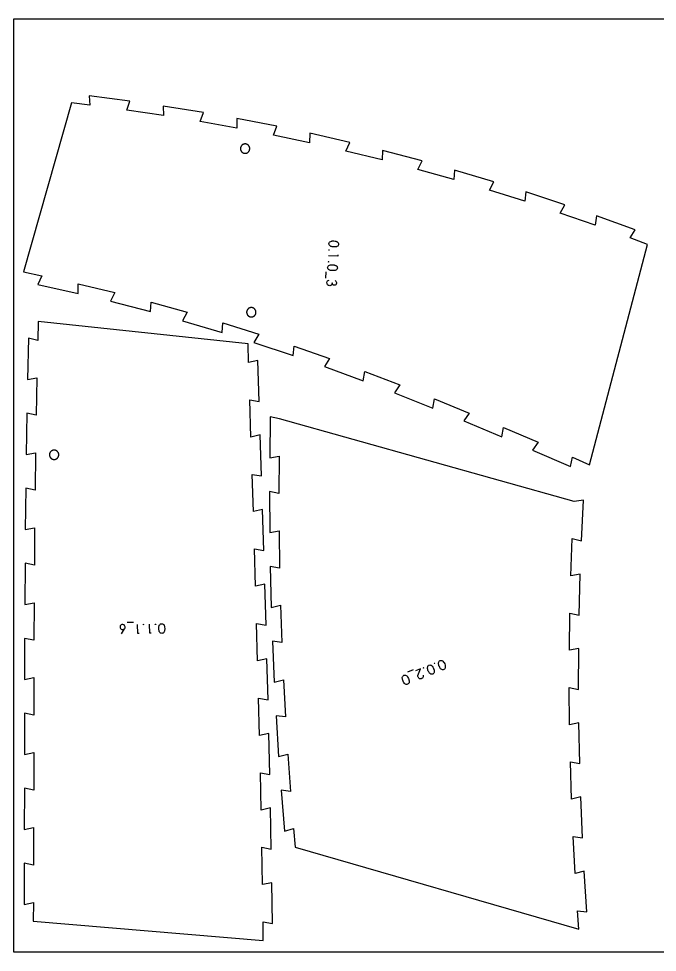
# Model space of a CAD drawing. Header units: millimetres. Extents: x 0 to 7990, y -6000 to -5000.
# Drawn here: x 4905 to 5590, y -6000 to -5000 of the extents above; entities that cross this region are included whole.
import ezdxf

# ---------------------------------------------------------------- set-up
doc = ezdxf.new("R2010")
doc.units = ezdxf.units.MM
doc.header["$MEASUREMENT"] = 0
for name, color, linetype, true_color in [('Default', 18, 'Continuous', 0x000000), ('nest$l_engrave_text', 5, 'Continuous', 0x0000ff), ('nest$l_inner_cut', 3, 'Continuous', 0x00ff00), ('nest$l_outer_cut', 1, 'Continuous', 0xff0000)]:
    doc.layers.add(name, color=color, linetype=linetype, true_color=true_color)

msp = doc.modelspace()

# ---------------------------------------------------------------- linework, layer by layer
at = {"layer": 'Default'}
msp.add_lwpolyline([(4900, -6000), (4900, -5000), (5600, -5000), (5600, -6000)], close=True, dxfattribs=at)
at = {"layer": 'nest$l_engrave_text'}
for points in [[(5238.2, -5239.5), (5238.7, -5238.9), (5239.5, -5238.5), (5240.5, -5238.2), (5240.6, -5238.2), (5240.8, -5238.2), (5241.1, -5238.1), (5241.6, -5238.1), (5242.8, -5238.1), (5244.1, -5238.2), (5244.5, -5238.3), (5244.9, -5238.4), (5245.2, -5238.4), (5245.3, -5238.5), (5245.9, -5238.7), (5246.4, -5239), (5246.8, -5239.3), (5247.1, -5239.5), (5247.6, -5240.1), (5247.8, -5240.8), (5247.9, -5241.5), (5247.8, -5242.3), (5247.5, -5243), (5247, -5243.5), (5246.2, -5243.9), (5245.6, -5244.2), (5244.7, -5244.4), (5244, -5244.4), (5242.9, -5244.4), (5241.9, -5244.4), (5241.1, -5244.3), (5240.3, -5244.1), (5239.7, -5243.9), (5239.1, -5243.6), (5238.5, -5243.1), (5238.1, -5242.6), (5237.8, -5242.2), (5237.6, -5241.6), (5237.6, -5241), (5237.7, -5240.2)], [(5238, -5247.7), (5237.9, -5247.9), (5237.7, -5247.9), (5237.6, -5247.9), (5237.5, -5247.7), (5237.6, -5247.5), (5237.8, -5247.5), (5237.9, -5247.5)], [(5236.8, -5265), (5237.4, -5264.4), (5238.2, -5264), (5239.2, -5263.7), (5239.3, -5263.7), (5239.5, -5263.7), (5239.8, -5263.6), (5240.2, -5263.6), (5241.5, -5263.6), (5242.7, -5263.7), (5243.2, -5263.8), (5243.6, -5263.9), (5243.8, -5263.9), (5243.9, -5264), (5244.5, -5264.2), (5245.1, -5264.4), (5245.5, -5264.7), (5245.8, -5264.9), (5246.3, -5265.6), (5246.5, -5266.3), (5246.6, -5267), (5246.5, -5267.8), (5246.1, -5268.5), (5245.7, -5269), (5244.9, -5269.4), (5244.3, -5269.7), (5243.4, -5269.9), (5242.6, -5269.9), (5241.6, -5269.9), (5240.6, -5269.9), (5239.8, -5269.8), (5239, -5269.6), (5238.4, -5269.4), (5237.8, -5269.1), (5237.2, -5268.6), (5236.8, -5268.1), (5236.5, -5267.7), (5236.3, -5267.1), (5236.2, -5266.5), (5236.4, -5265.7)], [(5237.3, -5260.5), (5237.2, -5260.6), (5237.1, -5260.7), (5236.9, -5260.6), (5236.8, -5260.4), (5236.9, -5260.3), (5237.1, -5260.2), (5237.3, -5260.3)], [(5038.9, -5649.1), (5038.7, -5649), (5038.7, -5648.9), (5038.7, -5648.7), (5038.9, -5648.6), (5039.1, -5648.7), (5039.1, -5648.9), (5039.1, -5649)], [(5051.7, -5648.9), (5051.5, -5648.8), (5051.5, -5648.7), (5051.5, -5648.5), (5051.7, -5648.4), (5051.8, -5648.5), (5051.9, -5648.6), (5051.9, -5648.8)], [(5059.9, -5648.5), (5060.5, -5649), (5061, -5649.8), (5061.4, -5650.7), (5061.4, -5650.8), (5061.4, -5651), (5061.5, -5651.4), (5061.5, -5651.8), (5061.6, -5653), (5061.6, -5654.3), (5061.5, -5654.8), (5061.5, -5655.1), (5061.4, -5655.4), (5061.4, -5655.5), (5061.3, -5656.1), (5061, -5656.7), (5060.7, -5657.1), (5060.5, -5657.4), (5059.9, -5658), (5059.3, -5658.2), (5058.6, -5658.4), (5057.8, -5658.3), (5057, -5658), (5056.5, -5657.6), (5056, -5656.9), (5055.7, -5656.3), (5055.5, -5655.4), (5055.4, -5654.6), (5055.3, -5653.6), (5055.3, -5652.6), (5055.3, -5651.8), (5055.4, -5650.9), (5055.6, -5650.4), (5055.8, -5649.7), (5056.3, -5649.1), (5056.7, -5648.6), (5057.2, -5648.3), (5057.8, -5648.1), (5058.4, -5648), (5059.1, -5648.1)], [(5358.4, -5687.5), (5359.1, -5687.7), (5359.8, -5688.3), (5360.5, -5689.1), (5360.6, -5689.1), (5360.7, -5689.3), (5360.8, -5689.6), (5361, -5690), (5361.6, -5691.1), (5362, -5692.3), (5362.1, -5692.8), (5362.2, -5693.1), (5362.3, -5693.4), (5362.3, -5693.5), (5362.3, -5694.7), (5362.2, -5695.2), (5362.1, -5695.6), (5361.8, -5696.3), (5361.3, -5696.8), (5360.7, -5697.2), (5359.9, -5697.4), (5359.1, -5697.4), (5358.5, -5697.2), (5357.7, -5696.7), (5357.2, -5696.2), (5356.7, -5695.5), (5356.3, -5694.8), (5355.9, -5693.9), (5355.5, -5693), (5355.3, -5692.2), (5355.1, -5691.4), (5355, -5690.8), (5355, -5690.1), (5355.2, -5689.3), (5355.4, -5688.7), (5355.8, -5688.3), (5356.2, -5687.9), (5356.7, -5687.6), (5357.5, -5687.4)], [(5339, -5695.6), (5338.8, -5695.6), (5338.7, -5695.4), (5338.7, -5695.3), (5338.8, -5695.1), (5339, -5695.1), (5339.1, -5695.3), (5339.1, -5695.4)], [(5346.5, -5692.3), (5347.2, -5692.5), (5348, -5693.1), (5348.4, -5693.4), (5348.7, -5693.8), (5348.7, -5693.9), (5348.8, -5694.1), (5349, -5694.4), (5349.2, -5694.8), (5349.7, -5695.9), (5350.1, -5697.1), (5350.3, -5697.5), (5350.4, -5697.9), (5350.4, -5698.1), (5350.4, -5698.3), (5350.5, -5699.5), (5350.4, -5700), (5350.3, -5700.3), (5349.9, -5701.1), (5349.4, -5701.6), (5348.8, -5702), (5348, -5702.2), (5347.2, -5702.2), (5346.6, -5701.9), (5345.9, -5701.5), (5345.4, -5701), (5344.9, -5700.3), (5344.5, -5699.6), (5344, -5698.7), (5343.7, -5697.8), (5343.4, -5697), (5343.2, -5696.1), (5343.1, -5695.6), (5343.2, -5694.8), (5343.4, -5694.1), (5343.6, -5693.5), (5343.9, -5693.1), (5344.4, -5692.6), (5344.9, -5692.4), (5345.7, -5692.2)], [(5350.8, -5690.8), (5350.6, -5690.8), (5350.5, -5690.7), (5350.5, -5690.5), (5350.6, -5690.4), (5350.8, -5690.4), (5350.9, -5690.5), (5350.9, -5690.7)], [(5319.6, -5703.1), (5320.3, -5703.4), (5321, -5703.9), (5321.7, -5704.7), (5321.8, -5704.8), (5321.9, -5705), (5322.1, -5705.3), (5322.3, -5705.6), (5322.8, -5706.8), (5323.2, -5707.9), (5323.3, -5708.4), (5323.4, -5708.8), (5323.5, -5709), (5323.5, -5709.2), (5323.6, -5709.8), (5323.5, -5710.4), (5323.4, -5710.9), (5323.4, -5711.2), (5323, -5712), (5322.5, -5712.5), (5321.9, -5712.8), (5321.1, -5713.1), (5320.3, -5713), (5319.7, -5712.8), (5318.9, -5712.4), (5318.5, -5711.9), (5317.9, -5711.1), (5317.6, -5710.5), (5317.1, -5709.6), (5316.7, -5708.6), (5316.5, -5707.8), (5316.3, -5707), (5316.2, -5706.4), (5316.2, -5705.7), (5316.4, -5705), (5316.7, -5704.4), (5317, -5704), (5317.4, -5703.5), (5318, -5703.2), (5318.7, -5703.1)]]:
    msp.add_lwpolyline(points, close=True, dxfattribs=at)
for points in [[(5247, -5253.1), (5247, -5254.5), (5237.2, -5254)], [(5234.3, -5271.1), (5233.9, -5277.9)], [(5244.1, -5280.6), (5244.8, -5281.2), (5245.3, -5281.7), (5245.6, -5282.4), (5245.7, -5283.3), (5245.5, -5284.2), (5245, -5284.9), (5244.3, -5285.4), (5243.4, -5285.6), (5242.5, -5285.3), (5241.8, -5284.7), (5241.4, -5283.9), (5241.2, -5282.9), (5240.8, -5284.3), (5240.2, -5285.3), (5239.4, -5285.8), (5238.5, -5286), (5237.7, -5285.9), (5237.1, -5285.7), (5236.6, -5285.3), (5236.1, -5284.9), (5235.6, -5283.7), (5235.5, -5282.3), (5235.7, -5281.5), (5236.2, -5280.8), (5236.9, -5280.3), (5237.8, -5279.9)], [(5015.2, -5659), (5018.6, -5653.5), (5018.9, -5653), (5019.1, -5652.5), (5019.2, -5652), (5019.2, -5651.2), (5019, -5650.5), (5018.6, -5649.9), (5018.1, -5649.4), (5017.4, -5649.1), (5016.6, -5648.9), (5015.8, -5649), (5015.1, -5649.2), (5014.4, -5649.7), (5013.9, -5650.4), (5013.7, -5651), (5013.7, -5651.8), (5013.8, -5652.6), (5014.2, -5653.3), (5014.8, -5653.8), (5015.5, -5654.2), (5016.2, -5654.3), (5017.1, -5654.2), (5017.5, -5654.1), (5018, -5653.9), (5018.4, -5653.5), (5018.8, -5653.1)], [(5028.1, -5646.8), (5021.3, -5646.9)], [(5034.2, -5658.5), (5032.8, -5658.5), (5032.6, -5648.7)], [(5047, -5658.3), (5045.6, -5658.3), (5045.4, -5648.5)], [(5328, -5697.3), (5321.7, -5699.9)], [(5338.6, -5703.2), (5338.6, -5703.7), (5338.7, -5704.4), (5338.5, -5704.9), (5338.3, -5705.5), (5337.8, -5706.2), (5336.9, -5706.8), (5336.4, -5707), (5335.9, -5707), (5335.3, -5707), (5334.7, -5706.9), (5333.8, -5706.2), (5333.4, -5705.8), (5333.2, -5705.4), (5332.9, -5704.4), (5332.9, -5704.1), (5332.9, -5704), (5333, -5703.5), (5335.6, -5696.4), (5330.2, -5698.6)]]:
    msp.add_lwpolyline(points, dxfattribs=at)
at = {"layer": 'nest$l_inner_cut'}
for points in [[(5147.5, -5144.2), (5147.7, -5144.2), (5147.8, -5144.2), (5148, -5144.2), (5148.2, -5144.2), (5148.4, -5144.1), (5148.5, -5144.1), (5148.7, -5144.1), (5148.9, -5144.1), (5149, -5144), (5149.2, -5144), (5149.4, -5143.9), (5149.5, -5143.9), (5149.7, -5143.8), (5149.9, -5143.7), (5150, -5143.6), (5150.2, -5143.6), (5150.3, -5143.5), (5150.5, -5143.4), (5150.6, -5143.3), (5150.8, -5143.2), (5150.9, -5143.1), (5151, -5143), (5151.2, -5142.9), (5151.3, -5142.7), (5151.4, -5142.6), (5151.5, -5142.5), (5151.6, -5142.4), (5151.7, -5142.2), (5151.8, -5142.1), (5151.9, -5141.9), (5152, -5141.8), (5152.1, -5141.6), (5152.2, -5141.5), (5152.3, -5141.3), (5152.3, -5141.2), (5152.4, -5141), (5152.5, -5140.8), (5152.5, -5140.7), (5152.6, -5140.5), (5152.6, -5140.3), (5152.7, -5140.2), (5152.7, -5140), (5152.7, -5139.8), (5152.7, -5139.7), (5152.8, -5139.5), (5152.8, -5139.3), (5152.8, -5139.1), (5152.8, -5139), (5152.7, -5138.8), (5152.7, -5138.6), (5152.7, -5138.5), (5152.7, -5138.3), (5152.6, -5138.1), (5152.6, -5137.9), (5152.6, -5137.8), (5152.5, -5137.6), (5152.4, -5137.4), (5152.4, -5137.3), (5152.3, -5137.1), (5152.2, -5137), (5152.2, -5136.8), (5152.1, -5136.7), (5152, -5136.5), (5151.9, -5136.4), (5151.8, -5136.2), (5151.7, -5136.1), (5151.6, -5136), (5151.5, -5135.8), (5151.3, -5135.7), (5151.2, -5135.6), (5151.1, -5135.5), (5151, -5135.3), (5150.8, -5135.2), (5150.7, -5135.1), (5150.5, -5135), (5150.4, -5134.9), (5150.2, -5134.8), (5150.1, -5134.8), (5149.9, -5134.7), (5149.8, -5134.6), (5149.6, -5134.5), (5149.5, -5134.5), (5149.3, -5134.4), (5149.1, -5134.4), (5149, -5134.3), (5148.8, -5134.3), (5148.6, -5134.3), (5148.5, -5134.2), (5148.3, -5134.2), (5148.1, -5134.2), (5147.9, -5134.2), (5147.8, -5134.2), (5147.6, -5134.2), (5147.4, -5134.2), (5147.2, -5134.2), (5147.1, -5134.2), (5146.9, -5134.3), (5146.7, -5134.3), (5146.6, -5134.3), (5146.4, -5134.4), (5146.2, -5134.4), (5146.1, -5134.5), (5145.9, -5134.5), (5145.7, -5134.6), (5145.6, -5134.7), (5145.4, -5134.8), (5145.3, -5134.8), (5145.1, -5134.9), (5145, -5135), (5144.8, -5135.1), (5144.7, -5135.2), (5144.6, -5135.3), (5144.4, -5135.5), (5144.3, -5135.6), (5144.2, -5135.7), (5144.1, -5135.8), (5143.9, -5136), (5143.8, -5136.1), (5143.7, -5136.2), (5143.6, -5136.4), (5143.5, -5136.5), (5143.4, -5136.7), (5143.4, -5136.8), (5143.3, -5137), (5143.2, -5137.1), (5143.1, -5137.3), (5143.1, -5137.4), (5143, -5137.6), (5143, -5137.8), (5142.9, -5137.9), (5142.9, -5138.1), (5142.8, -5138.3), (5142.8, -5138.5), (5142.8, -5138.6), (5142.8, -5138.8), (5142.8, -5139), (5142.8, -5139.1), (5142.8, -5139.3), (5142.8, -5139.5), (5142.8, -5139.7), (5142.8, -5139.8), (5142.8, -5140), (5142.9, -5140.2), (5142.9, -5140.3), (5142.9, -5140.5), (5143, -5140.7), (5143, -5140.8), (5143.1, -5141), (5143.2, -5141.2), (5143.2, -5141.3), (5143.3, -5141.5), (5143.4, -5141.6), (5143.5, -5141.8), (5143.6, -5141.9), (5143.7, -5142.1), (5143.8, -5142.2), (5143.9, -5142.4), (5144, -5142.5), (5144.1, -5142.6), (5144.2, -5142.7), (5144.4, -5142.9), (5144.5, -5143), (5144.6, -5143.1), (5144.8, -5143.2), (5144.9, -5143.3), (5145, -5143.4), (5145.2, -5143.5), (5145.3, -5143.6), (5145.5, -5143.6), (5145.7, -5143.7), (5145.8, -5143.8), (5146, -5143.9), (5146.1, -5143.9), (5146.3, -5144), (5146.5, -5144), (5146.6, -5144.1), (5146.8, -5144.1), (5147, -5144.1), (5147.2, -5144.1), (5147.3, -5144.2)], [(5154.2, -5319.5), (5154.3, -5319.5), (5154.5, -5319.5), (5154.7, -5319.5), (5154.8, -5319.4), (5155, -5319.4), (5155.2, -5319.4), (5155.4, -5319.4), (5155.5, -5319.3), (5155.7, -5319.3), (5155.9, -5319.2), (5156, -5319.2), (5156.2, -5319.1), (5156.4, -5319.1), (5156.5, -5319), (5156.7, -5318.9), (5156.8, -5318.8), (5157, -5318.8), (5157.1, -5318.7), (5157.3, -5318.6), (5157.4, -5318.5), (5157.5, -5318.4), (5157.7, -5318.3), (5157.8, -5318.1), (5157.9, -5318), (5158.1, -5317.9), (5158.2, -5317.8), (5158.3, -5317.6), (5158.4, -5317.5), (5158.5, -5317.4), (5158.6, -5317.2), (5158.7, -5317.1), (5158.8, -5316.9), (5158.9, -5316.8), (5158.9, -5316.6), (5159, -5316.4), (5159.1, -5316.3), (5159.1, -5316.1), (5159.2, -5316), (5159.2, -5315.8), (5159.3, -5315.6), (5159.3, -5315.5), (5159.3, -5315.3), (5159.4, -5315.1), (5159.4, -5314.9), (5159.4, -5314.8), (5159.4, -5314.6), (5159.4, -5314.4), (5159.4, -5314.2), (5159.4, -5314.1), (5159.4, -5313.9), (5159.4, -5313.7), (5159.3, -5313.6), (5159.3, -5313.4), (5159.3, -5313.2), (5159.2, -5313.1), (5159.2, -5312.9), (5159.1, -5312.7), (5159, -5312.6), (5159, -5312.4), (5158.9, -5312.2), (5158.8, -5312.1), (5158.7, -5311.9), (5158.6, -5311.8), (5158.5, -5311.6), (5158.4, -5311.5), (5158.3, -5311.4), (5158.2, -5311.2), (5158.1, -5311.1), (5158, -5311), (5157.9, -5310.9), (5157.7, -5310.7), (5157.6, -5310.6), (5157.5, -5310.5), (5157.3, -5310.4), (5157.2, -5310.3), (5157.1, -5310.2), (5156.9, -5310.1), (5156.8, -5310), (5156.6, -5310), (5156.4, -5309.9), (5156.3, -5309.8), (5156.1, -5309.8), (5156, -5309.7), (5155.8, -5309.7), (5155.6, -5309.6), (5155.5, -5309.6), (5155.3, -5309.5), (5155.1, -5309.5), (5154.9, -5309.5), (5154.8, -5309.5), (5154.6, -5309.5), (5154.4, -5309.5), (5154.2, -5309.5), (5154.1, -5309.5), (5153.9, -5309.5), (5153.7, -5309.5), (5153.6, -5309.5), (5153.4, -5309.6), (5153.2, -5309.6), (5153, -5309.7), (5152.9, -5309.7), (5152.7, -5309.8), (5152.6, -5309.8), (5152.4, -5309.9), (5152.2, -5310), (5152.1, -5310), (5151.9, -5310.1), (5151.8, -5310.2), (5151.6, -5310.3), (5151.5, -5310.4), (5151.4, -5310.5), (5151.2, -5310.6), (5151.1, -5310.7), (5151, -5310.9), (5150.8, -5311), (5150.7, -5311.1), (5150.6, -5311.2), (5150.5, -5311.4), (5150.4, -5311.5), (5150.3, -5311.6), (5150.2, -5311.8), (5150.1, -5311.9), (5150, -5312.1), (5149.9, -5312.2), (5149.9, -5312.4), (5149.8, -5312.6), (5149.7, -5312.7), (5149.7, -5312.9), (5149.6, -5313.1), (5149.6, -5313.2), (5149.5, -5313.4), (5149.5, -5313.6), (5149.5, -5313.7), (5149.4, -5313.9), (5149.4, -5314.1), (5149.4, -5314.2), (5149.4, -5314.4), (5149.4, -5314.6), (5149.4, -5314.8), (5149.4, -5314.9), (5149.5, -5315.1), (5149.5, -5315.3), (5149.5, -5315.5), (5149.6, -5315.6), (5149.6, -5315.8), (5149.6, -5316), (5149.7, -5316.1), (5149.8, -5316.3), (5149.8, -5316.4), (5149.9, -5316.6), (5150, -5316.8), (5150.1, -5316.9), (5150.1, -5317.1), (5150.2, -5317.2), (5150.3, -5317.4), (5150.4, -5317.5), (5150.5, -5317.6), (5150.7, -5317.8), (5150.8, -5317.9), (5150.9, -5318), (5151, -5318.1), (5151.2, -5318.3), (5151.3, -5318.4), (5151.4, -5318.5), (5151.6, -5318.6), (5151.7, -5318.7), (5151.9, -5318.8), (5152, -5318.8), (5152.2, -5318.9), (5152.3, -5319), (5152.5, -5319.1), (5152.6, -5319.1), (5152.8, -5319.2), (5153, -5319.2), (5153.1, -5319.3), (5153.3, -5319.3), (5153.5, -5319.4), (5153.6, -5319.4), (5153.8, -5319.4), (5154, -5319.4)], [(4938.1, -5467.2), (4938.1, -5467.4), (4938.1, -5467.5), (4938.1, -5467.7), (4938.2, -5467.9), (4938.2, -5468.1), (4938.2, -5468.2), (4938.3, -5468.4), (4938.3, -5468.6), (4938.4, -5468.7), (4938.4, -5468.9), (4938.5, -5469.1), (4938.6, -5469.2), (4938.6, -5469.4), (4938.7, -5469.5), (4938.8, -5469.7), (4938.9, -5469.8), (4939, -5470), (4939.1, -5470.1), (4939.2, -5470.2), (4939.3, -5470.4), (4939.4, -5470.5), (4939.5, -5470.6), (4939.7, -5470.7), (4939.8, -5470.9), (4939.9, -5471), (4940.1, -5471.1), (4940.2, -5471.2), (4940.3, -5471.3), (4940.5, -5471.4), (4940.6, -5471.5), (4940.8, -5471.5), (4941, -5471.6), (4941.1, -5471.7), (4941.3, -5471.8), (4941.4, -5471.8), (4941.6, -5471.9), (4941.8, -5471.9), (4941.9, -5472), (4942.1, -5472), (4942.3, -5472), (4942.4, -5472.1), (4942.6, -5472.1), (4942.8, -5472.1), (4943, -5472.1), (4943.1, -5472.1), (4943.3, -5472.1), (4943.5, -5472.1), (4943.7, -5472.1), (4943.8, -5472.1), (4944, -5472), (4944.2, -5472), (4944.3, -5471.9), (4944.5, -5471.9), (4944.7, -5471.9), (4944.8, -5471.8), (4945, -5471.7), (4945.2, -5471.7), (4945.3, -5471.6), (4945.5, -5471.5), (4945.6, -5471.4), (4945.8, -5471.3), (4945.9, -5471.2), (4946.1, -5471.1), (4946.2, -5471), (4946.3, -5470.9), (4946.5, -5470.8), (4946.6, -5470.7), (4946.7, -5470.6), (4946.8, -5470.4), (4946.9, -5470.3), (4947, -5470.2), (4947.1, -5470), (4947.2, -5469.9), (4947.3, -5469.7), (4947.4, -5469.6), (4947.5, -5469.4), (4947.6, -5469.3), (4947.7, -5469.1), (4947.7, -5469), (4947.8, -5468.8), (4947.9, -5468.6), (4947.9, -5468.5), (4947.9, -5468.3), (4948, -5468.1), (4948, -5468), (4948, -5467.8), (4948.1, -5467.6), (4948.1, -5467.5), (4948.1, -5467.3), (4948.1, -5467.1), (4948.1, -5466.9), (4948.1, -5466.8), (4948.1, -5466.6), (4948, -5466.4), (4948, -5466.2), (4948, -5466.1), (4947.9, -5465.9), (4947.9, -5465.7), (4947.9, -5465.6), (4947.8, -5465.4), (4947.7, -5465.2), (4947.7, -5465.1), (4947.6, -5464.9), (4947.5, -5464.8), (4947.4, -5464.6), (4947.3, -5464.5), (4947.2, -5464.3), (4947.1, -5464.2), (4947, -5464), (4946.9, -5463.9), (4946.8, -5463.8), (4946.7, -5463.6), (4946.6, -5463.5), (4946.5, -5463.4), (4946.3, -5463.3), (4946.2, -5463.2), (4946.1, -5463.1), (4945.9, -5463), (4945.8, -5462.9), (4945.6, -5462.8), (4945.5, -5462.7), (4945.3, -5462.6), (4945.2, -5462.6), (4945, -5462.5), (4944.8, -5462.4), (4944.7, -5462.4), (4944.5, -5462.3), (4944.3, -5462.3), (4944.2, -5462.2), (4944, -5462.2), (4943.8, -5462.2), (4943.7, -5462.1), (4943.5, -5462.1), (4943.3, -5462.1), (4943.1, -5462.1), (4943, -5462.1), (4942.8, -5462.1), (4942.6, -5462.1), (4942.4, -5462.1), (4942.3, -5462.2), (4942.1, -5462.2), (4941.9, -5462.2), (4941.8, -5462.3), (4941.6, -5462.3), (4941.4, -5462.4), (4941.3, -5462.5), (4941.1, -5462.5), (4941, -5462.6), (4940.8, -5462.7), (4940.6, -5462.7), (4940.5, -5462.8), (4940.3, -5462.9), (4940.2, -5463), (4940.1, -5463.1), (4939.9, -5463.2), (4939.8, -5463.3), (4939.7, -5463.5), (4939.5, -5463.6), (4939.4, -5463.7), (4939.3, -5463.8), (4939.2, -5464), (4939.1, -5464.1), (4939, -5464.3), (4938.9, -5464.4), (4938.8, -5464.5), (4938.7, -5464.7), (4938.6, -5464.8), (4938.6, -5465), (4938.5, -5465.2), (4938.4, -5465.3), (4938.4, -5465.5), (4938.3, -5465.7), (4938.3, -5465.8), (4938.2, -5466), (4938.2, -5466.2), (4938.2, -5466.3), (4938.1, -5466.5), (4938.1, -5466.7), (4938.1, -5466.8), (4938.1, -5467)]]:
    msp.add_lwpolyline(points, close=True, dxfattribs=at)
at = {"layer": 'nest$l_outer_cut'}
for points in [[(4910.2, -5271.3), (4929.8, -5275.3), (4925.7, -5284.7), (4968.8, -5294.2), (4969, -5284), (5008, -5293.4), (5003.6, -5302.6), (5046.3, -5313.8), (5046.9, -5303.6), (5085.5, -5314.4), (5080.7, -5323.5), (5123.1, -5336.1), (5124, -5325.9), (5162.3, -5338), (5157.2, -5346.9), (5199.1, -5360.8), (5200.4, -5350.7), (5238.2, -5364), (5232.9, -5372.7), (5274.4, -5387.9), (5275.9, -5377.8), (5313.4, -5392.2), (5307.8, -5400.8), (5348.8, -5417.1), (5350.7, -5407.1), (5387.8, -5422.4), (5382.1, -5430.8), (5422.8, -5447.9), (5424.8, -5437.9), (5461.7, -5453.7), (5455.9, -5462.1), (5496.4, -5479.7), (5498.5, -5469.7), (5516.9, -5477.7), (5579, -5241.8), (5560.3, -5234.9), (5565.6, -5226.2), (5524.4, -5211.2), (5522.9, -5221.3), (5485.3, -5208.2), (5490.3, -5199.3), (5448.7, -5185.5), (5447.5, -5195.6), (5409.5, -5183.6), (5414.3, -5174.6), (5372.3, -5162.1), (5371.3, -5172.2), (5333, -5161.5), (5337.4, -5152.3), (5295.1, -5141.1), (5294.5, -5151.3), (5255.8, -5141.8), (5259.9, -5132.5), (5217.2, -5122.8), (5216.9, -5132.9), (5178, -5124.7), (5181.8, -5115.3), (5138.8, -5107), (5138.8, -5117.2), (5099.6, -5110.2), (5103.2, -5100.6), (5060, -5093.6), (5060.3, -5103.8), (5020.9, -5097.9), (5024.2, -5088.3), (4980.8, -5082.5), (4981.4, -5092.7), (4961.6, -5090.3)], [(5167.2, -5987.4), (5167, -5967.5), (5177, -5969.3), (5176.4, -5925.4), (5166.4, -5927.5), (5165.7, -5887.5), (5175.8, -5889.4), (5174.9, -5845.4), (5165, -5847.6), (5164.1, -5807.6), (5174.2, -5809.4), (5173.2, -5765.5), (5163.2, -5767.7), (5162.2, -5727.8), (5172.3, -5729.5), (5171.2, -5685.6), (5161.2, -5687.8), (5160.1, -5647.9), (5170.2, -5649.6), (5168.9, -5605.6), (5159, -5607.9), (5157.8, -5568), (5167.8, -5569.7), (5166.5, -5525.7), (5156.6, -5528), (5155.3, -5488.1), (5165.4, -5489.8), (5164, -5445.9), (5154, -5448.2), (5152.8, -5408.2), (5162.8, -5409.9), (5161.5, -5366), (5151.5, -5368.3), (5151, -5348.3), (4926.1, -5324.5), (4925.6, -5344.6), (4915.6, -5342.3), (4914.6, -5386.5), (4924.6, -5384.7), (4923.8, -5424.8), (4913.8, -5422.7), (4913.1, -5466.8), (4923.1, -5465), (4922.6, -5505.1), (4912.6, -5503), (4912.2, -5547.2), (4922.2, -5545.3), (4921.9, -5585.4), (4911.9, -5583.3), (4911.6, -5627.5), (4921.7, -5625.6), (4921.5, -5665.7), (4911.5, -5663.7), (4911.4, -5707.8), (4921.4, -5705.8), (4921.3, -5746), (4911.3, -5744), (4911.3, -5788.1), (4921.3, -5786.1), (4921.2, -5826.3), (4911.2, -5824.2), (4911.1, -5868.4), (4921.1, -5866.4), (4921, -5906.6), (4911, -5904.5), (4910.8, -5948.7), (4920.8, -5946.7), (4920.7, -5966.8)], [(5184.7, -5428.7), (5174.7, -5426.5), (5174.1, -5470.4), (5184.1, -5468.6), (5183.9, -5508.5), (5173.9, -5506.6), (5174.1, -5550.5), (5184.1, -5548.4), (5184.7, -5588.4), (5174.7, -5586.6), (5175.8, -5630.5), (5185.7, -5628.3), (5187.1, -5668.2), (5177, -5666.6), (5179, -5710.5), (5188.9, -5708.1), (5191, -5747.9), (5180.9, -5746.6), (5183.7, -5790.4), (5193.5, -5787.8), (5196.4, -5827.6), (5186.3, -5826.4), (5189.9, -5870.2), (5199.7, -5867.4), (5201.4, -5887.3), (5505.3, -5975.3), (5503.9, -5955.4), (5514, -5956.8), (5511.2, -5913), (5501.3, -5915.6), (5499.2, -5875.8), (5509.3, -5877.4), (5507.4, -5833.6), (5497.5, -5836), (5496.3, -5796.1), (5506.3, -5797.9), (5505.4, -5754.1), (5495.4, -5756.3), (5495.1, -5716.4), (5505.1, -5718.4), (5505.2, -5674.5), (5495.2, -5676.5), (5495.7, -5636.6), (5505.7, -5638.9), (5506.8, -5595), (5496.7, -5596.8), (5498.2, -5556.9), (5508.1, -5559.4), (5510.2, -5515.6), (5500.2, -5517.1)]]:
    msp.add_lwpolyline(points, close=True, dxfattribs=at)

doc.saveas('drawing.dxf')
